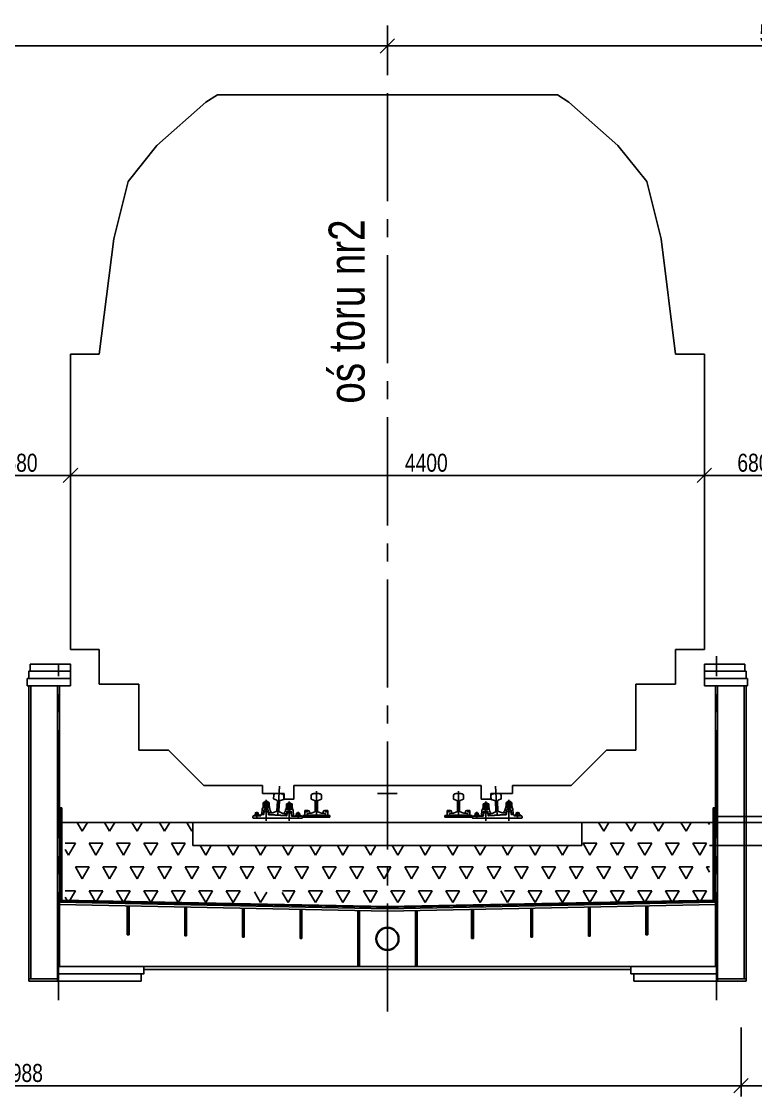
# Model space of a CAD drawing. Header units: millimetres. Extents: x -1069826 to 2704411, y -432732 to 412301.
# Drawn here: x -69431 to -64337, y -21599 to -14136 of the extents above; entities that cross this region are included whole.
import ezdxf

# ---------------------------------------------------------------- set-up
doc = ezdxf.new("R2010")
doc.units = ezdxf.units.MM
doc.header["$LTSCALE"] = 1000
doc.header["$MEASUREMENT"] = 0
doc.linetypes.add('CENTER2', pattern=[1.125, 0.75, -0.125, 0.125, -0.125])
doc.linetypes.add('HIDDEN', pattern=[0.375, 0.25, -0.125])
doc.layers.add('0-RAM-T', color=7, linetype='Continuous')
doc.layers.add('0-T', color=7, linetype='Continuous')
doc.styles.add('CDMSTYLE', font='CDMSIMPL', dxfattribs={"width": 0.8, "bigfont": 'CDMBIGPL'})
doc.dimstyles.new('CDMOG-MM-50', dxfattribs={"dimscale": 50, "dimtxt": 2.5, "dimasz": 1, "dimexe": 1.5, "dimexo": 5, "dimgap": 0.5, "dimtad": 1, "dimdec": 0, "dimrnd": 1, "dimzin": 1, "dimdsep": 46, "dimtxsty": 'CDMSTYLE', "dimblk1": 'OBLIQUE', "dimblk2": 'OBLIQUE', "dimsah": 1, "dimtsz": 1, "dimcen": -2.5, "dimdle": 1.5, "dimclrd": 9, "dimclre": 9, "dimclrt": 9, "dimadec": 0, "dimazin": 0, "dimtfac": 1, "dimtmove": 2, "dimatfit": 3, "dimldrblk": 'OBLIQUE', "dimfxl": 1, "dimtvp": 1, "dimtolj": 1, "dimtzin": 0, "dimarcsym": 0})

# ---------------------------------------------------------------- blocks, each defined once
blk = doc.blocks.new('*D320')
at = {"color": 9, "linetype": 'ByBlock', "transparency": 16777216}
for p, q in [((-64741.5, -17337.9), (-64641.5, -17237.9)), ((-64061.5, -17337.9), (-63961.5, -17237.9)), ((-64011.5, -17381.5), (-64011.5, -17212.9)), ((-64766.5, -17287.9), (-63936.5, -17287.9))]:
    blk.add_line(p, q, dxfattribs=at)
at = {"layer": 'Defpoints', "color": 0, "linetype": 'ByBlock', "transparency": 16777216}
for p in [(-64011.5, -17287.9), (-64691.5, -17631.5), (-64011.5, -17631.5)]:
    blk.add_point(p, dxfattribs=at)
at = {"color": 9, "linetype": 'ByBlock', "transparency": 16777216, "insert": (-64351.5, -17200.4), "char_height": 125, "attachment_point": 5, "style": 'CDMSTYLE'}
blk.add_mtext('\\A1;680', dxfattribs=at)
blk = doc.blocks.new('_OBLIQUE')
at = {"color": 0, "linetype": 'ByBlock'}
blk.add_line((-0.5, -0.5), (0.5, 0.5), dxfattribs=at)
blk = doc.blocks.new('*D319')
at = {"color": 9, "linetype": 'ByBlock', "transparency": 16777216}
for p, q in [((-66891.5, -14396.2), (-66891.5, -14231)), ((-61736.5, -14306), (-66966.5, -14306)), ((-66941.5, -14356), (-66841.5, -14256)), ((-61861.5, -14356), (-61761.5, -14256))]:
    blk.add_line(p, q, dxfattribs=at)
at = {"layer": 'Defpoints', "color": 0, "linetype": 'ByBlock', "transparency": 16777216}
for p in [(-66891.5, -14306), (-66891.5, -14646.2), (-61811.5, -14646.2)]:
    blk.add_point(p, dxfattribs=at)
at = {"color": 9, "linetype": 'ByBlock', "transparency": 16777216, "insert": (-64160, -14218.5), "char_height": 125, "attachment_point": 5, "style": 'CDMSTYLE'}
blk.add_mtext('\\A1;5080', dxfattribs=at)
blk = doc.blocks.new('*D318')
at = {"color": 9, "linetype": 'ByBlock', "transparency": 16777216}
for p, q in [((-59437.5, -21081.8), (-59437.5, -21599.4)), ((-64487.5, -21574.4), (-64387.5, -21474.4)), ((-59487.5, -21574.4), (-59387.5, -21474.4)), ((-64512.5, -21524.4), (-59362.5, -21524.4)), ((-64437.5, -21500), (-64437.5, -21599.4))]:
    blk.add_line(p, q, dxfattribs=at)
at = {"layer": 'Defpoints', "color": 0, "linetype": 'ByBlock', "transparency": 16777216}
for p in [(-59437.5, -20831.8), (-64437.5, -21250), (-59437.5, -21524.4)]:
    blk.add_point(p, dxfattribs=at)
at = {"color": 9, "linetype": 'ByBlock', "transparency": 16777216, "insert": (-61937.5, -21436.9), "char_height": 125, "attachment_point": 5, "style": 'CDMSTYLE'}
blk.add_mtext('\\A1;5000', dxfattribs=at)
blk = doc.blocks.new('A$C5FAB2D53')
at = {"color": 9, "linetype": 'ByBlock'}
for p, q in [((59.7, 150.4), (59.7, 124.6)), ((104.6, 164.4), (84.8, 164.4)), ((129.7, 124.6), (129.7, 150.4)), ((1046.9, 124.6), (1046.9, 150.4)), ((1072, 164.4), (1091.8, 164.4)), ((1116.9, 150.4), (1116.9, 124.6)), ((59.7, 124.6), (83, 116.6)), ((87.7, 110), (87.7, 44.7)), ((101.7, 44.7), (101.7, 110)), ((106.4, 116.6), (129.7, 124.6)), ((1070.2, 116.6), (1046.9, 124.6)), ((1074.9, 44.7), (1074.9, 110)), ((1088.9, 110), (1088.9, 44.7)), ((1116.9, 124.6), (1093.6, 116.6)), ((0, 13), (189.1, 13)), ((0, 0), (0, 13)), ((94.6, 0), (0, 0)), ((15.4, 46.4), (36.4, 46.4)), ((15.4, 13), (15.4, 46.4)), ((15.4, 36.4), (26.4, 36.4)), ((31.4, 41.4), (31.4, 46.4)), ((46.4, 27.9), (31.4, 26.4)), ((31.4, 26.4), (31.4, 13)), ((32.2, 23.2), (32.2, 15.4)), ((32.2, 15.4), (157.2, 15.4)), ((53.2, 27.8), (35, 26.2)), ((46.4, 36.4), (46.4, 27.9)), ((83.4, 38.2), (65, 30.6)), ((189.1, 0), (94.6, 0)), ((124.5, 30.6), (106.1, 38.2)), ((154.5, 26.2), (136.2, 27.8)), ((143, 36.4), (143, 27.9)), ((143, 27.9), (158, 26.4)), ((174, 46.4), (153, 46.4)), ((157.2, 15.4), (157.2, 23.2)), ((158, 41.4), (158, 46.4)), ((158, 26.4), (158, 13)), ((174, 36.4), (163, 36.4)), ((174, 13), (174, 46.4)), ((189.1, 13), (189.1, 0)), ((189.1, 13), (189.1, 13)), ((987.5, 13), (987.5, 0)), ((987.5, 13), (987.5, 13)), ((1176.6, 13), (987.5, 13)), ((987.5, 0), (1082, 0)), ((1002.6, 46.4), (1023.6, 46.4)), ((1002.6, 13), (1002.6, 46.4)), ((1002.6, 36.4), (1013.6, 36.4)), ((1018.6, 41.4), (1018.6, 46.4)), ((1033.6, 27.9), (1018.6, 26.4)), ((1018.6, 26.4), (1018.6, 13)), ((1019.4, 15.4), (1019.4, 23.2)), ((1144.4, 15.4), (1019.4, 15.4)), ((1022.1, 26.2), (1040.4, 27.8)), ((1033.6, 36.4), (1033.6, 27.9)), ((1052.1, 30.6), (1070.6, 38.2)), ((1082.1, 0), (1176.6, 0)), ((1093.2, 38.2), (1111.7, 30.6)), ((1123.4, 27.8), (1141.7, 26.2)), ((1130.2, 36.4), (1130.2, 27.9)), ((1130.2, 27.9), (1145.2, 26.4)), ((1161.2, 46.4), (1140.2, 46.4)), ((1144.4, 23.2), (1144.4, 15.4)), ((1145.2, 41.4), (1145.2, 46.4)), ((1145.2, 26.4), (1145.2, 13)), ((1161.2, 36.4), (1150.2, 36.4)), ((1161.2, 13), (1161.2, 46.4)), ((1176.6, 0), (1176.6, 13))]:
    blk.add_line(p, q, dxfattribs=at)
at = {"color": 9, "linetype": 'Continuous'}
for p, q in [((94.7, 181.9), (94.7, 15.4)), ((1081.9, 181.9), (1081.9, 15.4))]:
    blk.add_line(p, q, dxfattribs=at)
at = {"color": 9, "linetype": 'ByBlock'}
for centre, radius, start, end in [((71.7, 150.4), 12, 104.14371, 180), ((88.3, 84.5), 80, 102.45452, 104.14371), ((74.3, 150), 13, 99.67706, 104.45567), ((88.3, 84.5), 80, 92.50541, 101.67822), ((101.1, 84.5), 80, 78.32178, 87.49459), ((115.1, 150), 13, 75.54433, 80.32294), ((101.1, 84.5), 80, 75.85629, 77.54548), ((117.7, 150.4), 12, 0, 75.85629), ((1058.9, 150.4), 12, 104.14371, 180), ((1075.5, 84.5), 80, 102.45452, 104.14371), ((1061.5, 150), 13, 99.67706, 104.45567), ((1075.5, 84.5), 80, 92.50541, 101.67822), ((1088.3, 84.5), 80, 78.32178, 87.49459), ((1102.3, 150), 13, 75.54433, 80.32294), ((1088.3, 84.5), 80, 75.85629, 77.54548), ((1104.9, 150.4), 12, 0, 75.85629), ((80.7, 110), 7, 360, 71), ((108.7, 110), 7, 109, 180), ((1067.9, 110), 7, 0, 71), ((1095.9, 110), 7, 109, 180), ((26.4, 41.4), 5, 270, 0), ((35.2, 23.2), 3, 95.06096, 180), ((36.4, 36.4), 10, 360, 90), ((49.7, 67.6), 40, 275.06096, 292.41269), ((80.7, 44.7), 7, 292.41269, 360), ((108.7, 44.7), 7, 180, 247.58731), ((139.7, 67.6), 40, 247.58731, 264.93904), ((153, 36.4), 10, 90, 180), ((154.2, 23.2), 3, 0, 84.93904), ((163, 41.4), 5, 180, 270), ((1013.6, 41.4), 5, 270, 0), ((1022.4, 23.2), 3, 95.06096, 180), ((1023.6, 36.4), 10, 360, 90), ((1036.9, 67.6), 40, 275.06096, 292.41269), ((1067.9, 44.7), 7, 292.41269, 360), ((1095.9, 44.7), 7, 180, 247.58731), ((1126.9, 67.6), 40, 247.58731, 264.93904), ((1140.2, 36.4), 10, 90, 180), ((1141.4, 23.2), 3, 0, 84.93904), ((1150.2, 41.4), 5, 180, 270)]:
    blk.add_arc(centre, radius, start, end, dxfattribs=at)
blk = doc.blocks.new('A$C30C010BB')
at = {"layer": '0-T', "color": 40, "linetype": 'Continuous'}
blk.add_blockref('A$C5FAB2D53', (0, 0), dxfattribs=at)
blk = doc.blocks.new('A$C5F112703')
at = {"color": 9, "linetype": 'ByBlock'}
for p, q in [((940, 4868.5), (600, 4568.5)), ((1020, 4918.5), (940, 4868.5)), ((3380, 4918.5), (1020, 4918.5)), ((3460, 4868.5), (3380, 4918.5)), ((3800, 4568.5), (3460, 4868.5)), ((600, 4568.5), (400, 4318.5)), ((4000, 4318.5), (3800, 4568.5)), ((400, 4318.5), (300, 3918.5)), ((4100, 3918.5), (4000, 4318.5)), ((300, 3918.5), (200, 3118.5)), ((4200, 3118.5), (4100, 3918.5)), ((0, 3118.5), (0, 1068.5)), ((200, 3118.5), (0, 3118.5)), ((4400, 3118.5), (4200, 3118.5)), ((4400, 1068.5), (4400, 3118.5)), ((0, 1068.5), (200, 1068.5)), ((4200, 1068.5), (4400, 1068.5)), ((475, 828.5), (475, 368.5)), ((3925, 368.5), (3925, 828.5)), ((475, 368.5), (680, 368.5)), ((680, 368.5), (925, 123.5)), ((3475, 123.5), (3720, 368.5)), ((3720, 368.5), (3925, 368.5)), ((925, 123.5), (1332.5, 123.5)), ((1332.5, 123.5), (1332.5, 68.5)), ((1549.5, 123.5), (2850.5, 123.5)), ((1549.5, 30.5), (1549.5, 123.5)), ((2850.5, 123.5), (2850.5, 30.5)), ((3067.5, 123.5), (3475, 123.5)), ((3067.5, 68.5), (3067.5, 123.5)), ((1332.5, 68.5), (1482.5, 68.5)), ((1482.5, 68.5), (1482.5, 30.5)), ((1482.5, 30.5), (1549.5, 30.5)), ((2850.5, 30.5), (2917.5, 30.5)), ((2917.5, 68.5), (3067.5, 68.5)), ((2917.5, 30.5), (2917.5, 68.5))]:
    blk.add_line(p, q, dxfattribs=at)
at = {"layer": '0-T', "color": 9, "linetype": 'Continuous'}
for p, q in [((200, 828.5), (200, 1068.5)), ((4200, 828.5), (4200, 1068.5)), ((200, 828.5), (475, 828.5)), ((4200, 828.5), (3925, 828.5)), ((2200, 0), (2200, 137)), ((2131.5, 68.5), (2268.5, 68.5))]:
    blk.add_line(p, q, dxfattribs=at)
blk = doc.blocks.new('A$C22AE4A19')
at = {"layer": '0-T', "color": 9, "linetype": 'Continuous'}
blk.add_blockref('A$C5F112703', (0, 0), dxfattribs=at)
blk = doc.blocks.new('*D315')
at = {"color": 9, "linetype": 'ByBlock', "transparency": 16777216}
for p, q in [((-74425.5, -21125.7), (-74425.5, -21599.4)), ((-64437.5, -21120.8), (-64437.5, -21599.4)), ((-74475.5, -21574.4), (-74375.5, -21474.4)), ((-64487.5, -21574.4), (-64387.5, -21474.4)), ((-64362.5, -21524.4), (-74500.5, -21524.4))]:
    blk.add_line(p, q, dxfattribs=at)
at = {"layer": 'Defpoints', "color": 0, "linetype": 'ByBlock', "transparency": 16777216}
for p in [(-74425.5, -20875.7), (-64437.5, -20870.8), (-74425.5, -21524.4)]:
    blk.add_point(p, dxfattribs=at)
at = {"color": 9, "linetype": 'ByBlock', "transparency": 16777216, "insert": (-69431.5, -21436.9), "char_height": 125, "attachment_point": 5, "style": 'CDMSTYLE'}
blk.add_mtext('\\A1;\\C1;9988', dxfattribs=at)
blk = doc.blocks.new('*D313')
at = {"color": 9, "linetype": 'ByBlock', "transparency": 16777216}
for p, q in [((-69821.5, -17337.9), (-69721.5, -17237.9)), ((-69771.5, -17221.2), (-69771.5, -17212.9)), ((-69141.5, -17337.9), (-69041.5, -17237.9)), ((-69016.5, -17287.9), (-69846.5, -17287.9))]:
    blk.add_line(p, q, dxfattribs=at)
at = {"layer": 'Defpoints', "color": 0, "linetype": 'ByBlock', "transparency": 16777216}
for p in [(-69771.5, -17287.9), (-69771.5, -17471.2), (-69091.5, -17765.3)]:
    blk.add_point(p, dxfattribs=at)
at = {"color": 9, "linetype": 'ByBlock', "transparency": 16777216, "insert": (-69431.5, -17200.4), "char_height": 125, "attachment_point": 5, "style": 'CDMSTYLE'}
blk.add_mtext('\\A1;\\C1;680', dxfattribs=at)
blk = doc.blocks.new('*D312')
at = {"color": 9, "linetype": 'ByBlock', "transparency": 16777216}
for p, q in [((-69141.5, -17337.9), (-69041.5, -17237.9)), ((-69091.5, -17665.3), (-69091.5, -17212.9)), ((-64741.5, -17337.9), (-64641.5, -17237.9)), ((-64616.5, -17287.9), (-69166.5, -17287.9))]:
    blk.add_line(p, q, dxfattribs=at)
at = {"layer": 'Defpoints', "color": 0, "linetype": 'ByBlock', "transparency": 16777216}
for p in [(-69091.5, -17287.9), (-69091.5, -17915.3), (-64691.5, -17915.3)]:
    blk.add_point(p, dxfattribs=at)
at = {"color": 9, "linetype": 'ByBlock', "transparency": 16777216, "insert": (-66621.9, -17200.4), "char_height": 125, "attachment_point": 5, "style": 'CDMSTYLE'}
blk.add_mtext('\\A1;\\C1;4400', dxfattribs=at)
blk = doc.blocks.new('*D308')
at = {"color": 9, "linetype": 'ByBlock', "transparency": 16777216}
for p, q in [((-66891.5, -14396.2), (-66891.5, -14231)), ((-72046.5, -14306), (-66816.5, -14306)), ((-72021.5, -14356), (-71921.5, -14256)), ((-66941.5, -14356), (-66841.5, -14256))]:
    blk.add_line(p, q, dxfattribs=at)
at = {"layer": 'Defpoints', "color": 0, "linetype": 'ByBlock', "transparency": 16777216}
for p in [(-66891.5, -14306), (-71971.5, -14646.2), (-66891.5, -14646.2)]:
    blk.add_point(p, dxfattribs=at)
at = {"color": 9, "linetype": 'ByBlock', "transparency": 16777216, "insert": (-69622.9, -14218.5), "char_height": 125, "attachment_point": 5, "style": 'CDMSTYLE'}
blk.add_mtext('\\A1;\\C1;5080', dxfattribs=at)
blk = doc.blocks.new('SZPKOL')
at = {"color": 0, "linetype": 'ByBlock'}
blk.add_lwpolyline([(12.4, 4, 0.138548), (-12.3, 5.1), (-9.4, 21.8), (0, 23.9), (9.4, 21.8)], format="xyb", close=True, dxfattribs=at)
for start, end in [(102.91054, 124.24217), (55.75783, 72.09979)]:
    blk.add_arc((-1.8, -37.6), 45.5, start, end, dxfattribs=at)
blk = doc.blocks.new('SRUKOL')
at = {"color": 0, "linetype": 'ByBlock'}
for p, q in [((0, 10), (-22, 10)), ((-22, 10), (-22, 0)), ((-11, 5), (-22, 5)), ((0, 0), (-22, 0)), ((-20, 37.2), (-20, 24)), ((-20, 24), (-20, 11.3)), ((-17, 5), (-17, 0)), ((0, 38.6), (-15, 38.6)), ((0, 10), (-15, 10)), ((-12.7, 41.6), (-10.1, 43.8)), ((-12.7, 38.6), (-12.7, 41.6)), ((-12.7, 41.6), (12.5, 41.6)), ((-12, 5), (-12, 0)), ((-11, 10), (11, 5)), ((-11, 5), (11, 0)), ((-10.1, 43.8), (-10.1, 38.4)), ((-10.1, 43.8), (9.9, 43.8)), ((-10.1, 37.3), (-10.1, 24)), ((-10.1, 24), (-10.1, 11.2)), ((0, 38.6), (15, 38.6)), ((0, 10), (15, 10)), ((0, 10), (22, 10)), ((0, 0), (22, 0)), ((12.5, 41.6), (9.9, 43.8)), ((9.9, 43.8), (9.9, 38.4)), ((10.1, 37.3), (10.1, 24)), ((10.1, 24), (10.1, 11.2)), ((11, 5), (22, 5)), ((12, 10), (12, 5)), ((12.5, 38.6), (12.5, 41.6)), ((17, 10), (17, 5)), ((20, 37.2), (20, 24)), ((20, 24), (20, 11.3)), ((22, 10), (22, 0))]:
    blk.add_line(p, q, dxfattribs=at)
for centre, radius, start, end in [((-15, 28.6), 10, 60, 120), ((-15, 20), 10, 240, 300), ((0, -1.4), 40, 90, 104.60152), ((0, 50), 40, 255.39848, 270), ((0, -1.4), 40, 75.39848, 90), ((0, 50), 40, 270, 284.60152), ((15, 28.6), 10, 60, 120), ((15, 20), 10, 240, 300)]:
    blk.add_arc(centre, radius, start, end, dxfattribs=at)

msp = doc.modelspace()

# ---------------------------------------------------------------- hatches: boundary and pattern name
at = {"layer": '0-T', "linetype": 'Continuous'}
h = msp.add_hatch(dxfattribs=at)
h.set_pattern_fill('TRIANG', color=9, scale=20, style=0)
h.set_pattern_definition([(60, (-175404.5, -221196.17), (-95.24997, 164.97782), [95.25, -95.25]), (120, (-175404.5, -221196.17), (-190.49997, 2e-05), [95.25, -95.25]), (0, (-175452.12, -221113.69), (95.25, 164.9778), [95.25, -95.25])])
h.paths.add_polyline_path([(-66891.4741, -20296.1741), (-66891.4741, -19856.1741), (-68241.4741, -19856.1741), (-68241.4741, -19696.1741), (-69127.4741, -19696.1741), (-69127.4741, -20251.4541)])
h.paths.add_polyline_path([(-67572.1723, -20183.262), (-67852.1163, -20177.6631), (-67850.7166, -20107.6771)], flags=16)
h.paths.add_polyline_path([(-66891.4741, -20296.1741), (-64655.4741, -20251.4541), (-64655.4741, -19696.1741), (-64677.4741, -19696.1741), (-65541.4741, -19696.1741), (-65541.4741, -19856.1741), (-66891.4741, -19856.1741)])
h.paths.add_polyline_path([(-66210.7758, -20173.2489), (-65932.2315, -20097.664), (-65930.8318, -20167.65)], flags=16)
h.paths.add_polyline_path([(-68858.6043, -20030.9955), (-68858.6043, -19711.3527), (-68671.1043, -19711.3527), (-68671.1043, -20030.9955)], flags=24)
h.paths.add_polyline_path([(-68147.0032, -20158.6378), (-67976.6206, -20162.0454), (-67973.9961, -20030.8217), (-68144.3787, -20027.414)], flags=24)
h.paths.add_polyline_path([(-66653.0893, -20070.0222), (-66653.0893, -19750.3793), (-66465.5893, -19750.3793), (-66465.5893, -20070.0222)], flags=24)
h.paths.add_polyline_path([(-65185.8568, -20030.9955), (-65185.8568, -19711.3527), (-64998.3568, -19711.3527), (-64998.3568, -20030.9955)], flags=24)
h.paths.add_polyline_path([(-65806.3275, -20152.0323), (-65635.9449, -20148.6246), (-65638.5694, -20017.4009), (-65808.952, -20020.8085)], flags=24)

# ---------------------------------------------------------------- linework, layer by layer
at = {"color": 9, "linetype": 'CENTER2'}
msp.add_line((-66891.4741, -21009.2799), (-66891.4741, -14164.2624), dxfattribs=at)
at = {"color": 2, "linetype": 'Continuous'}
for p, q in [((-69091.4741, -18597.6844), (-69371.4741, -18597.6844)), ((-64691.4741, -18597.6844), (-64411.4741, -18597.6844)), ((-69391.4741, -18697.6844), (-69391.4741, -18747.6844)), ((-69391.4741, -18697.6844), (-69391.4741, -18747.6844)), ((-69391.4741, -18717.6844), (-69391.4741, -18747.6844)), ((-69391.4741, -18717.6844), (-69391.4741, -18747.6844)), ((-69391.4741, -18717.6844), (-69391.4741, -18747.6844)), ((-69391.4741, -18717.6844), (-69391.4741, -18747.6844)), ((-69091.4741, -18697.6844), (-69091.4741, -18747.6844)), ((-64691.4741, -18697.6844), (-64691.4741, -18747.6844)), ((-64391.4741, -18697.6844), (-64391.4741, -18747.6844)), ((-64391.4741, -18697.6844), (-64391.4741, -18747.6844)), ((-64391.4741, -18717.6844), (-64391.4741, -18747.6844)), ((-64391.4741, -18717.6844), (-64391.4741, -18747.6844)), ((-64391.4741, -18717.6844), (-64391.4741, -18747.6844)), ((-64391.4741, -18717.6844), (-64391.4741, -18747.6844)), ((-69152.4741, -19696.1741), (-64630.4741, -19696.1741)), ((-68241.4741, -19856.1741), (-68241.4741, -19696.1741)), ((-65541.4741, -19856.1741), (-65541.4741, -19696.1741)), ((-65541.4741, -19856.1741), (-68241.4741, -19856.1741)), ((-69167.4741, -20250.6541), (-66891.4741, -20296.1741)), ((-69167.4741, -20266.6541), (-66891.4741, -20312.1741)), ((-64615.4741, -20250.6541), (-66891.4741, -20296.1741)), ((-64615.4741, -20266.6541), (-66891.4741, -20312.1741)), ((-69181.4741, -20747.6844), (-69181.4741, -20697.6844)), ((-68581.4741, -20697.6844), (-69181.4741, -20697.6844)), ((-68581.4741, -20747.6844), (-68581.4741, -20697.6844)), ((-65201.4741, -20747.6844), (-65201.4741, -20697.6844)), ((-64601.4741, -20697.6844), (-65201.4741, -20697.6844)), ((-64601.4741, -20747.6844), (-64601.4741, -20697.6844)), ((-69181.4741, -20797.6844), (-69181.4741, -20747.6844)), ((-68581.4741, -20747.6844), (-69181.4741, -20747.6844)), ((-68601.4741, -20797.6844), (-69181.4741, -20797.6844)), ((-68601.4741, -20797.6844), (-68601.4741, -20747.6844)), ((-64601.4741, -20747.6844), (-65201.4741, -20747.6844)), ((-65181.4741, -20797.6844), (-65181.4741, -20747.6844)), ((-64601.4741, -20797.6844), (-65181.4741, -20797.6844)), ((-64601.4741, -20797.6844), (-64601.4741, -20747.6844))]:
    msp.add_line(p, q, dxfattribs=at)
at = {"color": 1, "linetype": 'ByBlock'}
for p, q in [((-67653.3706, -19647.3021), (-67640.7305, -19444.0061)), ((-66129.5775, -19647.3021), (-66142.2177, -19444.0061)), ((-67797.9093, -19666.3021), (-67797.9093, -19622.9527)), ((-67512.2298, -19666.3021), (-67512.2298, -19622.9527)), ((-66272.0775, -19666.3021), (-66272.0775, -19622.9527)), ((-65988.3185, -19666.3021), (-65988.3185, -19622.9527))]:
    msp.add_line(p, q, dxfattribs=at)
at = {"color": 1, "linetype": 'Continuous'}
for p, q in [((-67734.2756, -19540.0597), (-67734.2756, -19685.4058)), ((-67573.5771, -19552.4152), (-67573.5771, -19685.4058)), ((-66209.3711, -19552.4152), (-66209.3711, -19685.4058)), ((-66048.6725, -19540.0597), (-66048.6725, -19685.4058)), ((-65541.4741, -19696.1741), (-68241.4741, -19696.1741))]:
    msp.add_line(p, q, dxfattribs=at)
at = {"color": 0, "linetype": 'ByBlock'}
for p, q in [((-67653.9806, -19495.5519), (-67644.1242, -19496.1648)), ((-67634.2678, -19496.7776), (-67644.1242, -19496.1648)), ((-66148.6803, -19496.7776), (-66138.8239, -19496.1648)), ((-66128.9675, -19495.5519), (-66138.8239, -19496.1648))]:
    msp.add_line(p, q, dxfattribs=at)
for points in [[(-67653.9862, -19495.5518, 0.040045312), (-67666.7558, -19496.3405, 0.02085363), (-67667.8278, -19496.5008, 0.007370603), (-67670.1523, -19496.8999, 0.343626376), (-67679.9247, -19507.951), (-67681.5266, -19533.7161), (-67658.7899, -19543.1609, -0.320102524), (-67654.4887, -19550.0597), (-67658.539, -19615.2017, -0.303762752), (-67663.2633, -19621.3917), (-67682.1258, -19627.8332, -0.075856192), (-67694.0034, -19629.9658), (-67712.3535, -19630.4473, 0.388572544), (-67715.269, -19633.2601), (-67715.7502, -19640.9991), (-67590.9911, -19648.7561), (-67590.5099, -19641.0171, 0.388572544), (-67593.0546, -19637.8648), (-67611.2037, -19635.114, -0.075856192), (-67622.7256, -19631.5264), (-67640.6449, -19622.798, -0.303762752), (-67644.566, -19616.0705), (-67640.5157, -19550.9285, -0.320102524), (-67635.3931, -19544.6156), (-67611.6615, -19538.06), (-67610.0596, -19512.2949, 0.343626376), (-67618.3877, -19500.1184, 0.007370603), (-67620.6449, -19499.4345, 0.02085363), (-67621.6887, -19499.1426, 0.040045312), (-67634.2623, -19496.7782)], [(-66128.962, -19495.5518, -0.040045312), (-66116.1923, -19496.3405, -0.02085363), (-66115.1203, -19496.5008, -0.007370603), (-66112.7959, -19496.8999, -0.343626376), (-66103.0235, -19507.951), (-66101.4215, -19533.7161), (-66124.1582, -19543.1609, 0.320102524), (-66128.4594, -19550.0597), (-66124.4091, -19615.2017, 0.303762752), (-66119.6848, -19621.3917), (-66100.8224, -19627.8332, 0.075856192), (-66088.9448, -19629.9658), (-66070.5947, -19630.4473, -0.388572544), (-66067.6792, -19633.2601), (-66067.198, -19640.9991), (-66191.9571, -19648.7561), (-66192.4382, -19641.0171, -0.388572544), (-66189.8936, -19637.8648), (-66171.7445, -19635.114, 0.075856192), (-66160.2225, -19631.5264), (-66142.3033, -19622.798, 0.303762752), (-66138.3822, -19616.0705), (-66142.4324, -19550.9285, 0.320102524), (-66147.5551, -19544.6156), (-66171.2866, -19538.06), (-66172.8886, -19512.2949, -0.343626376), (-66164.5604, -19500.1184, -0.007370603), (-66162.3033, -19499.4345, -0.02085363), (-66161.2594, -19499.1426, -0.040045312), (-66148.6858, -19496.7782)]]:
    msp.add_lwpolyline(points, format="xyb", dxfattribs=at)
for points in [[(-67480.8706, -19658.3021), (-67480.8706, -19664.3021, -0.414213562), (-67482.8706, -19666.3021), (-67823.8706, -19666.3021, -0.414213562), (-67825.8706, -19664.3021), (-67825.8706, -19656.3021, -0.414213562), (-67820.8706, -19651.3021), (-67771.8706, -19651.3021, 0.414213562), (-67769.8706, -19649.3021), (-67769.8706, -19643.3021, -0.414213562), (-67767.8706, -19641.3021), (-67751.6806, -19641.3021, 0.385313586), (-67749.6905, -19639.5012), (-67747.8706, -19621.3021), (-67720.6806, -19621.3021, -0.385313586), (-67718.6905, -19623.1031), (-67716.8333, -19641.6752, 0.367589322), (-67714.9674, -19643.4723), (-67591.9996, -19651.118, 0.403251184), (-67589.8854, -19649.3208), (-67588.2572, -19633.0385, -0.385313586), (-67586.2671, -19631.2375), (-67560.8871, -19631.2375, -0.385313586), (-67558.897, -19633.0385), (-67557.0507, -19651.5012, 0.385313586), (-67555.0607, -19653.3021), (-67485.8706, -19653.3021, -0.414213562)], [(-67718.6922, -19610.428, 0.371247317), (-67721.659, -19607.873), (-67746.0115, -19607.873, 0.388478902), (-67748.9997, -19610.6074), (-67751.5279, -19639.0501, -0.388478902), (-67753.5201, -19640.873), (-67762.5555, -19640.873, -0.4404252), (-67764.5477, -19638.6959), (-67761.3894, -19603.1647, -0.388478902), (-67753.4208, -19595.873), (-67713.0471, -19595.873, -0.371247317), (-67708.1025, -19600.1313), (-67705.6195, -19616.3881, 0.282190673), (-67702.256, -19620.3898), (-67700.3605, -19621.0217, -0.288824416), (-67699.0084, -19622.671), (-67698.4162, -19627.4083, -0.418231262), (-67700.1799, -19629.6442), (-67714.1732, -19630.2866, -0.403059278), (-67716.3719, -19628.5955)], [(-67589.1605, -19620.3633, -0.371247317), (-67586.1937, -19617.8083), (-67561.8413, -19617.8083, -0.388478902), (-67558.8531, -19620.5427), (-67556.3248, -19648.9854, 0.388478902), (-67554.3327, -19650.8083), (-67545.2972, -19650.8083, 0.4404252), (-67543.305, -19648.6312), (-67546.4634, -19613.1, 0.388478902), (-67554.432, -19605.8083), (-67594.8056, -19605.8083, 0.371247317), (-67599.7503, -19610.0666), (-67601.6567, -19622.7762, -0.282190673), (-67605.0202, -19626.7779), (-67606.9158, -19627.4097, 0.288824416), (-67608.2679, -19629.059), (-67608.86, -19633.7964, 0.418231262), (-67607.0963, -19636.0322), (-67593.6795, -19637.523, 0.403059278), (-67591.4808, -19635.8319)], [(-66302.0775, -19658.3021), (-66302.0775, -19664.3021, 0.414213562), (-66300.0775, -19666.3021), (-65959.0775, -19666.3021, 0.414213562), (-65957.0775, -19664.3021), (-65957.0775, -19656.3021, 0.414213562), (-65962.0775, -19651.3021), (-66011.0775, -19651.3021, -0.414213562), (-66013.0775, -19649.3021), (-66013.0775, -19643.3021, 0.414213562), (-66015.0775, -19641.3021), (-66031.2675, -19641.3021, -0.385313586), (-66033.2576, -19639.5012), (-66035.0775, -19621.3021), (-66062.2675, -19621.3021, 0.385313586), (-66064.2576, -19623.1031), (-66066.1148, -19641.6752, -0.367589322), (-66067.9808, -19643.4723), (-66190.9485, -19651.118, -0.403251184), (-66193.0627, -19649.3208), (-66194.691, -19633.0385, 0.385313586), (-66196.681, -19631.2375), (-66222.0611, -19631.2375, 0.385313586), (-66224.0512, -19633.0385), (-66225.8974, -19651.5012, -0.385313586), (-66227.8875, -19653.3021), (-66297.0775, -19653.3021, 0.414213562)], [(-66193.7876, -19620.3633, 0.371247317), (-66196.7544, -19617.8083), (-66221.1069, -19617.8083, 0.388478902), (-66224.0951, -19620.5427), (-66226.6233, -19648.9854, -0.388478902), (-66228.6155, -19650.8083), (-66237.651, -19650.8083, -0.4404252), (-66239.6431, -19648.6312), (-66236.4848, -19613.1, -0.388478902), (-66228.5162, -19605.8083), (-66188.1426, -19605.8083, -0.371247317), (-66183.1979, -19610.0666), (-66181.2915, -19622.7762, 0.282190673), (-66177.9279, -19626.7779), (-66176.0324, -19627.4097, -0.288824416), (-66174.6803, -19629.059), (-66174.0881, -19633.7964, -0.418231262), (-66175.8518, -19636.0322), (-66189.2686, -19637.523, -0.403059278), (-66191.4673, -19635.8319)], [(-66064.2559, -19610.428, -0.371247317), (-66061.2891, -19607.873), (-66036.9367, -19607.873, -0.388478902), (-66033.9485, -19610.6074), (-66031.4202, -19639.0501, 0.388478902), (-66029.4281, -19640.873), (-66020.3926, -19640.873, 0.4404252), (-66018.4005, -19638.6959), (-66021.5588, -19603.1647, 0.388478902), (-66029.5274, -19595.873), (-66069.901, -19595.873, 0.371247317), (-66074.8457, -19600.1313), (-66077.3286, -19616.3881, -0.282190673), (-66080.6922, -19620.3898), (-66082.5877, -19621.0217, 0.288824416), (-66083.9398, -19622.671), (-66084.532, -19627.4083, 0.418231262), (-66082.7683, -19629.6442), (-66068.775, -19630.2866, 0.403059278), (-66066.5762, -19628.5955)]]:
    msp.add_lwpolyline(points, format="xyb", close=True, dxfattribs=at)
at = {"layer": '0-RAM-T', "color": 9, "linetype": 'Continuous'}
msp.add_lwpolyline([(-69371.4741, -18597.6844), (-69091.4741, -18597.6844), (-69091.4741, -18747.6844), (-69167.4741, -18747.6844), (-69167.4741, -20697.6844), (-68581.4741, -20697.6844), (-68581.4741, -20747.6844), (-68601.4741, -20747.6844), (-68601.4741, -20797.6844), (-69181.4741, -20797.6844), (-69181.4741, -18747.6844), (-69391.4741, -18747.6844), (-69391.4741, -18697.6844), (-69381.4741, -18697.6844), (-69381.4741, -18647.6844), (-69371.4741, -18647.6844), (-69371.4741, -18597.6844)], dxfattribs=at)
msp.add_lwpolyline([(-69371.4741, -18597.6844), (-69091.4741, -18597.6844), (-69091.4741, -18747.6844), (-69167.4741, -18747.6844), (-69167.4741, -20697.6844), (-68581.4741, -20697.6844), (-68581.4741, -20747.6844), (-68601.4741, -20747.6844), (-68601.4741, -20797.6844), (-69181.4741, -20797.6844), (-69181.4741, -18747.6844), (-69391.4741, -18747.6844), (-69391.4741, -18697.6844), (-69381.4741, -18697.6844), (-69381.4741, -18647.6844), (-69371.4741, -18647.6844), (-69371.4741, -18597.6844)], dxfattribs=at)
at = {"layer": '0-T', "color": 40, "linetype": 'CENTER2'}
for p, q in [((-64608.4741, -20931.6415), (-64608.4741, -18542.9835)), ((-69174.4741, -20931.6415), (-69174.4741, -18592.9835)), ((-64608.4741, -20931.6415), (-64608.4741, -18592.9835))]:
    msp.add_line(p, q, dxfattribs=at)
at = {"layer": '0-T', "color": 2, "linetype": 'Continuous'}
for p, q in [((-69381.4741, -18697.6844), (-69381.4741, -18647.6844)), ((-69381.4741, -18647.6844), (-69091.4741, -18647.6844)), ((-69371.4741, -18647.6844), (-69371.4741, -18597.6844)), ((-69091.4741, -18647.6844), (-69091.4741, -18597.6844)), ((-69091.4741, -18697.6844), (-69091.4741, -18647.6844)), ((-64691.4741, -18647.6844), (-64691.4741, -18597.6844)), ((-64401.4741, -18647.6844), (-64691.4741, -18647.6844)), ((-64691.4741, -18697.6844), (-64691.4741, -18647.6844)), ((-64411.4741, -18647.6844), (-64411.4741, -18597.6844)), ((-64401.4741, -18697.6844), (-64401.4741, -18647.6844)), ((-69391.4741, -18697.6844), (-69091.4741, -18697.6844)), ((-64391.4741, -18697.6844), (-64691.4741, -18697.6844)), ((-69391.4741, -18747.6844), (-69091.4741, -18747.6844)), ((-69181.4741, -20697.6844), (-69181.4741, -18747.6844)), ((-69167.4741, -20697.6844), (-69167.4741, -18747.6844)), ((-64391.4741, -18747.6844), (-64691.4741, -18747.6844)), ((-64615.4741, -20697.6844), (-64615.4741, -18747.6844)), ((-64601.4741, -20697.6844), (-64601.4741, -18747.6844)), ((-68691.1941, -20274.1825), (-68691.1941, -20476.1797)), ((-68291.1941, -20282.1825), (-68291.1941, -20484.1797)), ((-67891.1941, -20290.1825), (-67891.1941, -20492.1797)), ((-65891.1941, -20290.1713), (-65891.1941, -20492.1685)), ((-65491.1941, -20282.1713), (-65491.1941, -20484.1685)), ((-65091.1941, -20274.1713), (-65091.1941, -20476.1685)), ((-67491.1941, -20500.1797), (-67491.1941, -20300.1797)), ((-66301.1941, -20500.3685), (-66301.1941, -20300.3685)), ((-68697.1941, -20478.1741), (-68685.1941, -20478.1741)), ((-68297.1941, -20484.1769), (-68285.1941, -20484.1769)), ((-67897.1941, -20494.1741), (-67885.1941, -20494.1741)), ((-67497.1941, -20502.1741), (-67485.1941, -20502.1741)), ((-66307.1941, -20502.3629), (-66295.1941, -20502.3629)), ((-65897.1941, -20494.1629), (-65885.1941, -20494.1629)), ((-65497.1941, -20486.1629), (-65485.1941, -20486.1629)), ((-65097.1941, -20478.1629), (-65085.1941, -20478.1629)), ((-67097.1941, -20697.6844), (-67085.1941, -20697.6844)), ((-66697.1941, -20697.6844), (-66685.1941, -20697.6844))]:
    msp.add_line(p, q, dxfattribs=at)
at = {"layer": '0-T', "color": 9, "linetype": 'Continuous'}
for p, q in [((-69381.4741, -18747.6844), (-69381.4741, -20797.6844)), ((-69367.4741, -18747.6844), (-69367.4741, -20783.6844)), ((-64415.4741, -18747.6844), (-64415.4741, -20783.6844)), ((-64401.4741, -18747.6844), (-64401.4741, -20797.6844)), ((-69152.4741, -19596.1741), (-69167.4741, -19596.1741)), ((-64630.4741, -19596.1741), (-64615.4741, -19596.1741)), ((-64655.4741, -19856.1741), (-63531.4741, -19856.1741)), ((-65201.4741, -20697.6844), (-68581.4741, -20697.6844)), ((-65201.4741, -20717.6844), (-68581.4741, -20717.6844)), ((-69181.4741, -20783.6844), (-69381.4741, -20783.6844)), ((-69181.4741, -20797.6844), (-69381.4741, -20797.6844)), ((-64601.4741, -20783.6844), (-64401.4741, -20783.6844)), ((-64601.4741, -20797.6844), (-64401.4741, -20797.6844))]:
    msp.add_line(p, q, dxfattribs=at)
at = {"layer": '0-T', "color": 1, "linetype": 'Continuous'}
for p, q in [((-64601.4741, -19656.1741), (-63531.4741, -19656.1741)), ((-64601.4741, -19696.1741), (-63531.4741, -19696.1741))]:
    msp.add_line(p, q, dxfattribs=at)
at = {"layer": '0-T', "color": 3, "linetype": 'HIDDEN', "const_width": 10}
msp.add_lwpolyline([(-69157.4741, -19596.1741), (-69157.4741, -20241.6521), (-66891.4741, -20286.1721), (-64625.4741, -20241.6521), (-64625.4741, -19596.1741)], dxfattribs=at)
at = {"layer": '0-T', "color": 9, "linetype": 'Continuous'}
msp.add_lwpolyline([(-69152.4741, -19596.1741), (-69152.4741, -20236.7511), (-66891.4741, -20281.1711), (-64630.4741, -20236.7511), (-64630.4741, -19596.1741)], dxfattribs=at)
at = {"layer": '0-T', "color": 9, "linetype": 'Continuous', "const_width": 12}
for points in [[(-68691.1941, -20276.1797), (-68691.1941, -20478.1769)], [(-68291.1941, -20282.1825), (-68291.1941, -20484.1797)], [(-67891.1941, -20292.1797), (-67891.1941, -20494.1769)], [(-67491.1941, -20300.1797), (-67491.1941, -20502.1769)], [(-66301.1941, -20300.3685), (-66301.1941, -20502.3657)], [(-65891.1941, -20292.1685), (-65891.1941, -20494.1657)], [(-65491.1941, -20284.1685), (-65491.1941, -20486.1657)], [(-65091.1941, -20276.1685), (-65091.1941, -20478.1657)], [(-67091.1941, -20308.1797), (-67091.1941, -20697.6872)], [(-66691.1941, -20308.1797), (-66691.1941, -20697.6872)]]:
    msp.add_lwpolyline(points, dxfattribs=at)
at = {"layer": '0-T', "color": 2, "linetype": 'Continuous'}
for points in [[(-68697.1941, -20278.1769), (-68697.1941, -20478.1741)], [(-68685.1941, -20278.1769), (-68685.1941, -20478.1741)], [(-68297.1941, -20284.1797), (-68297.1941, -20484.1769)], [(-68285.1941, -20284.1797), (-68285.1941, -20484.1769)], [(-67897.1941, -20294.1769), (-67897.1941, -20494.1741)], [(-67885.1941, -20294.1769), (-67885.1941, -20494.1741)], [(-65897.1941, -20294.1657), (-65897.1941, -20494.1629)], [(-65885.1941, -20294.1657), (-65885.1941, -20494.1629)], [(-65497.1941, -20286.1657), (-65497.1941, -20486.1629)], [(-65485.1941, -20286.1657), (-65485.1941, -20486.1629)], [(-65097.1941, -20278.1657), (-65097.1941, -20478.1629)], [(-65085.1941, -20278.1657), (-65085.1941, -20478.1629)], [(-67497.1941, -20302.1769), (-67497.1941, -20502.1741)], [(-67485.1941, -20302.1769), (-67485.1941, -20502.1741)], [(-67097.1941, -20310.1769), (-67097.1941, -20697.6844)], [(-67085.1941, -20310.1769), (-67085.1941, -20697.6844)], [(-66697.1941, -20310.1769), (-66697.1941, -20697.6844)], [(-66685.1941, -20310.1769), (-66685.1941, -20697.6844)], [(-66307.1941, -20302.3657), (-66307.1941, -20502.3629)], [(-66295.1941, -20302.3657), (-66295.1941, -20502.3629)]]:
    msp.add_lwpolyline(points, dxfattribs=at)
for radius in [80, 75]:
    msp.add_circle((-66891.4741, -20504.9293), radius, dxfattribs=at)

# ---------------------------------------------------------------- block references
at = {"color": 0, "linetype": 'ByBlock', "extrusion": (0, 0, -1), "zscale": -1}
for name, p in [('SRUKOL', (67733.1642, -19595.873)), ('SRUKOL', (66047.5611, -19595.873)), ('SZPKOL', (67798.4093, -19651.3021)), ('SRUKOL', (67572.4657, -19605.8083)), ('SRUKOL', (66208.2596, -19605.8083)), ('SZPKOL', (65987.8185, -19651.3021)), ('SZPKOL', (67512.2298, -19653.3021)), ('SZPKOL', (66272.0775, -19653.3021))]:
    msp.add_blockref(name, p, dxfattribs=at)
at = {"layer": '0-T', "color": 9, "linetype": 'Continuous'}
msp.add_blockref('A$C22AE4A19', (-69091.4742, -19564.6944), dxfattribs=at)
at = {"layer": '0-T', "color": 40, "linetype": 'Continuous'}
msp.add_blockref('A$C30C010BB', (-67479.7819, -19660.5893), dxfattribs=at)

# ---------------------------------------------------------------- texts
at = {"layer": '0-T', "color": 3, "linetype": 'Continuous', "style": 'CDMSTYLE', "width": 0.8}
msp.add_text('oś toru nr2', height=250, rotation=90, dxfattribs=at).set_placement((-67049.8967, -16789.0937))

# ---------------------------------------------------------------- dimensions: what is measured, and where the dimension line sits
at = {"layer": '0-T', "color": 4, "linetype": 'Continuous'}
for base, p1, p2, picture, middle in [((-66891.4741, -14305.9519), (-71971.4741, -14646.1741), (-66891.4741, -14646.1741), '*D308', (-69622.9377, -14218.4519)), ((-69091.4741, -17287.9245), (-64691.4741, -17915.2515), (-69091.4741, -17915.2515), '*D312', (-66621.8937, -17200.4245))]:
    dim = msp.add_linear_dim(base=base, p1=p1, p2=p2, text='\\C1;<>', dimstyle='CDMOG-MM-50', override={"dimse1": 1}, dxfattribs=at)
    dim.commit()
    dim.dimension.update_dxf_attribs({"geometry": picture, "text_midpoint": middle, "dimtype": 160})
dim = msp.add_linear_dim(base=(-66891.4741, -14305.9519), p1=(-61811.4741, -14646.1741), p2=(-66891.4741, -14646.1741), dimstyle='CDMOG-MM-50', override={"dimse1": 1}, dxfattribs=at)
dim.commit()
dim.dimension.update_dxf_attribs({"geometry": '*D319', "text_midpoint": (-64160.0105, -14218.4519), "dimtype": 160})
dim = msp.add_linear_dim(base=(-69771.4741, -17287.9245), p1=(-69091.4741, -17765.2515), p2=(-69771.4741, -17471.1741), text='\\C1;<>', dimstyle='CDMOG-MM-50', override={"dimse1": 1}, dxfattribs=at)
dim.commit()
dim.dimension.update_dxf_attribs({"geometry": '*D313', "text_midpoint": (-69431.4741, -17200.4245)})
dim = msp.add_linear_dim(base=(-64011.4741, -17287.9245), p1=(-64691.4741, -17631.4849), p2=(-64011.4741, -17631.4849), dimstyle='CDMOG-MM-50', override={"dimse1": 1}, dxfattribs=at)
dim.commit()
dim.dimension.update_dxf_attribs({"geometry": '*D320', "text_midpoint": (-64351.4741, -17200.4245)})
dim = msp.add_linear_dim(base=(-74425.4741, -21524.4177), p1=(-64437.4741, -20870.792), p2=(-74425.4741, -20875.665), text='\\C1;<>', dimstyle='CDMOG-MM-50', dxfattribs=at)
dim.commit()
dim.dimension.update_dxf_attribs({"geometry": '*D315', "text_midpoint": (-69431.4741, -21436.9177)})
at = {"layer": '0-T', "color": 40, "linetype": 'Continuous'}
dim = msp.add_linear_dim(base=(-59437.4741, -21524.4177), p1=(-64437.4741, -21249.9987), p2=(-59437.4741, -20831.7831), dimstyle='CDMOG-MM-50', dxfattribs=at)
dim.commit()
dim.dimension.update_dxf_attribs({"geometry": '*D318', "text_midpoint": (-61937.4741, -21436.9177)})

doc.saveas('drawing.dxf')
